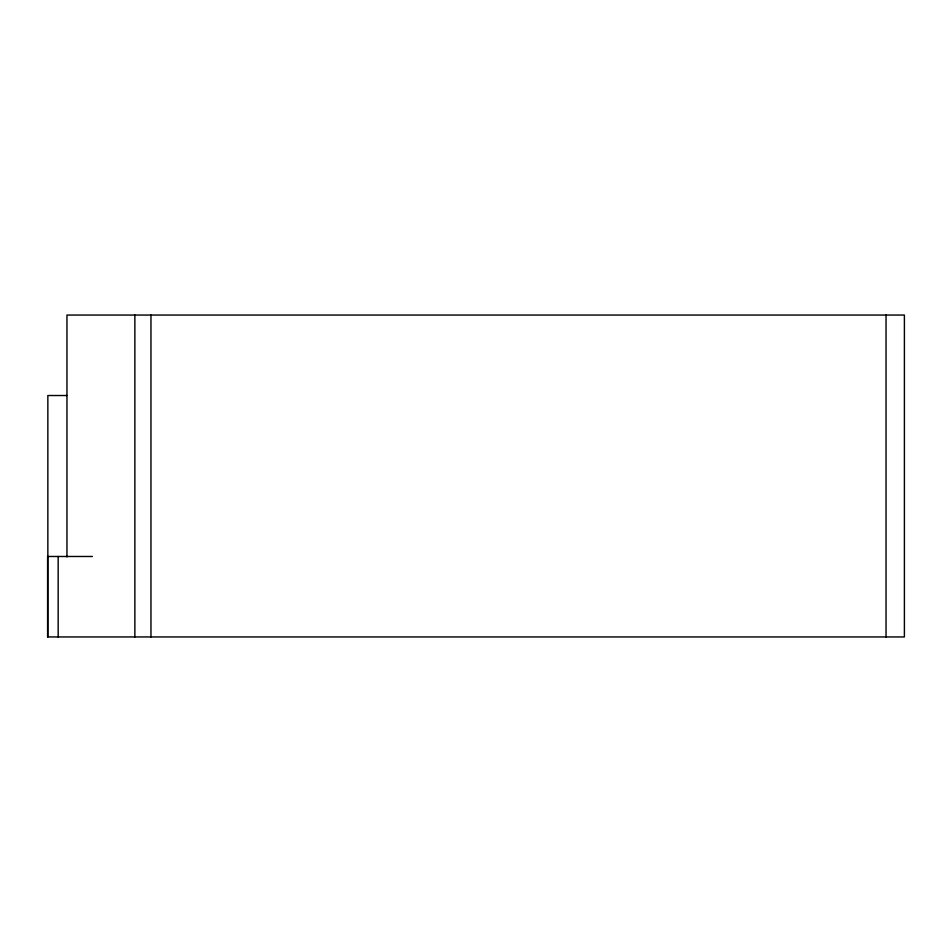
<?xml version="1.0" encoding="UTF-8"?>
<svg xmlns="http://www.w3.org/2000/svg" width="952" height="952" viewBox="0 0 952 952"><rect width="100%" height="100%" fill="white"/><g stroke="black" fill="none" stroke-linecap="round" stroke-linejoin="round"><path stroke-width="1.43" d="M66.961 395.52L47.85 395.52L47.85 636.947M92.368 556.48L47.6 556.48L47.6 636.947L904.4 636.947L904.4 315.053L66.961 315.053L66.961 556.968M886.038 315.053L886.038 636.947M150.963 315.053L150.963 636.947M134.863 315.053L134.863 636.947M58.167 556.48L58.167 636.947"/></g></svg>
